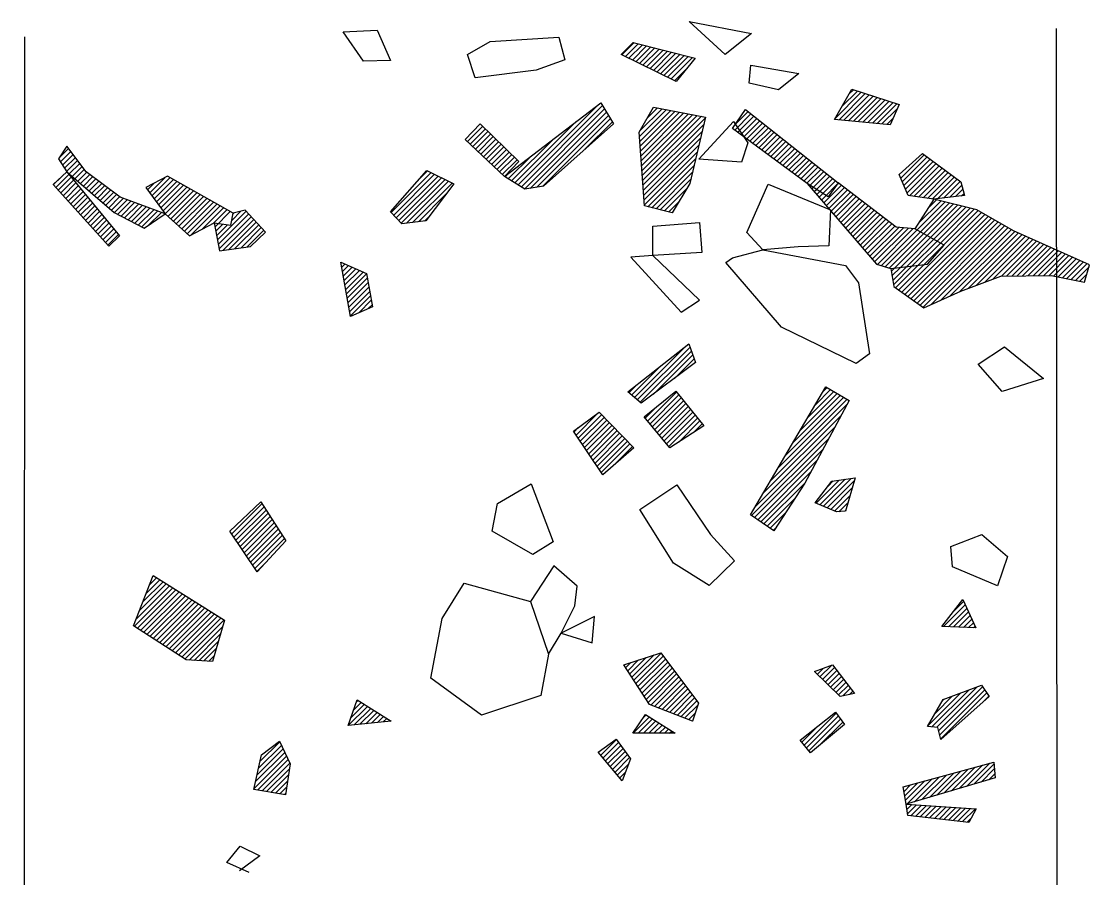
# Model space of a CAD drawing. Header units: metres. Extents: x -0.71 to 0.02, y -20.5 to -16.79.
# Drawn here: x -0.699 to 0.024, y -17.375 to -16.795 of the extents above; entities that cross this region are included whole.
import ezdxf

# ---------------------------------------------------------------- set-up
doc = ezdxf.new("R2010")
doc.units = ezdxf.units.M
doc.header["$LTSCALE"] = 25
doc.header["$MEASUREMENT"] = 0
doc.linetypes.add('STRICHPUNKTX2', pattern=[2, 1, -0.5, 0, -0.5])
doc.layers.get('0').update_dxf_attribs({"linetype": 'CONTINUOUS'})
for name, color, linetype in [('GRABUNGSGRENZE', 3, 'STRICHPUNKTX2'), ('KNOCHEN', 2, 'CONTINUOUS'), ('KNOCHENSCHRAFF', 2, 'CONTINUOUS'), ('STEINE', 4, 'CONTINUOUS')]:
    doc.layers.add(name, color=color, linetype=linetype)

# ---------------------------------------------------------------- blocks, each defined once
blk = doc.blocks.new('*X11')
at = {"color": 0}
for p, q in [((-61.445, -1718.196), (-60.518, -1717.269)), ((-61.22, -1717.618), (-60.736, -1717.134)), ((-60.995, -1717.039), (-60.954, -1716.998)), ((-62.262, -1720.427), (-59.646, -1717.811)), ((-62.119, -1719.931), (-59.864, -1717.676)), ((-62.046, -1720.565), (-59.428, -1717.947)), ((-61.894, -1719.353), (-60.082, -1717.54)), ((-61.67, -1718.774), (-60.3, -1717.405)), ((-61.831, -1720.704), (-59.21, -1718.082)), ((-61.616, -1720.842), (-58.992, -1718.218)), ((-61.401, -1720.981), (-58.774, -1718.354)), ((-61.186, -1721.119), (-58.556, -1718.489)), ((-60.971, -1721.258), (-58.338, -1718.625)), ((-6.776, -1719.389), (-6.107, -1718.719)), ((-60.756, -1721.396), (-58.12, -1718.76)), ((-60.541, -1721.535), (-57.902, -1718.896)), ((-60.326, -1721.673), (-57.684, -1719.031)), ((-60.111, -1721.811), (-57.466, -1719.167)), ((-59.895, -1721.95), (-57.248, -1719.303)), ((-59.68, -1722.088), (-57.03, -1719.438)), ((-7.472, -1720.438), (-5.997, -1718.964)), ((-7.134, -1720.454), (-5.888, -1719.208)), ((-6.795, -1720.469), (-5.779, -1719.452)), ((-59.465, -1722.227), (-56.812, -1719.574)), ((-59.25, -1722.365), (-56.594, -1719.709)), ((-59.035, -1722.504), (-56.376, -1719.845)), ((-58.82, -1722.642), (-56.158, -1719.98)), ((-6.457, -1720.484), (-5.67, -1719.697)), ((-6.119, -1720.499), (-5.561, -1719.941)), ((-5.781, -1720.514), (-5.452, -1720.185)), ((-58.533, -1722.709), (-56.26, -1720.436)), ((-5.442, -1720.53), (-5.342, -1720.43)), ((-58.199, -1722.728), (-56.405, -1720.935)), ((-57.865, -1722.748), (-56.551, -1721.434)), ((-57.531, -1722.767), (-56.696, -1721.933)), ((-28.571, -1723.86), (-27.067, -1722.356)), ((-28.433, -1724.075), (-26.59, -1722.232)), ((-57.196, -1722.786), (-56.842, -1722.432)), ((-28.985, -1723.213), (-28.64, -1722.868)), ((-28.847, -1723.429), (-28.116, -1722.697)), ((-28.709, -1723.644), (-27.592, -1722.526)), ((-28.295, -1724.291), (-26.439, -1722.435)), ((-28.157, -1724.506), (-26.288, -1722.638)), ((-28.019, -1724.722), (-26.137, -1722.84)), ((-27.881, -1724.937), (-25.986, -1723.043)), ((-27.743, -1725.153), (-25.835, -1723.245)), ((-27.605, -1725.368), (-25.684, -1723.448)), ((-27.467, -1725.584), (-25.534, -1723.65)), ((-27.288, -1725.759), (-25.383, -1723.853)), ((-27.033, -1725.857), (-25.232, -1724.056)), ((-26.778, -1725.956), (-25.081, -1724.258)), ((-26.523, -1726.054), (-24.93, -1724.461)), ((-7.93, -1727.26), (-5.196, -1724.526)), ((-7.795, -1727.479), (-4.825, -1724.509)), ((-26.268, -1726.153), (-24.779, -1724.663)), ((-26.013, -1726.252), (-24.628, -1724.866)), ((-25.758, -1726.35), (-24.477, -1725.068)), ((-8.521, -1727.144), (-6.321, -1724.944)), ((-8.259, -1727.236), (-5.759, -1724.735)), ((-8.025, -1726.294), (-6.884, -1725.154)), ((-7.725, -1727.762), (-4.683, -1724.721)), ((-7.654, -1728.045), (-4.542, -1724.933)), ((-4.859, -1725.603), (-4.401, -1725.145)), ((-47.76, -1727.139), (-46.463, -1725.842)), ((-47.587, -1726.612), (-46.681, -1725.706)), ((-47.393, -1726.065), (-46.899, -1725.57)), ((-47.365, -1727.097), (-46.245, -1725.977)), ((-47.2, -1725.518), (-47.116, -1725.434)), ((-25.503, -1726.449), (-24.326, -1725.271)), ((-25.248, -1726.547), (-24.175, -1725.474)), ((-24.993, -1726.646), (-24.108, -1725.76)), ((-7.528, -1725.444), (-7.447, -1725.363)), ((-46.97, -1727.056), (-46.027, -1726.113)), ((-46.575, -1727.015), (-45.809, -1726.249)), ((-46.181, -1726.973), (-45.592, -1726.384)), ((-45.786, -1726.932), (-45.374, -1726.52)), ((-45.391, -1726.891), (-45.156, -1726.656)), ((-28.484, -1727.661), (-27.375, -1726.552)), ((-28.13, -1727.662), (-27.159, -1726.691)), ((-27.779, -1726.603), (-27.59, -1726.414)), ((-24.738, -1726.744), (-24.285, -1726.291)), ((-16.907, -1728.459), (-14.743, -1726.295)), ((-16.747, -1728.653), (-14.591, -1726.497)), ((-16.588, -1728.847), (-14.44, -1726.699)), ((-44.996, -1726.849), (-44.938, -1726.792)), ((-27.777, -1727.662), (-26.944, -1726.829)), ((-27.424, -1727.662), (-26.729, -1726.967)), ((-27.07, -1727.662), (-26.513, -1727.105)), ((-26.717, -1727.662), (-26.298, -1727.243)), ((-26.364, -1727.663), (-26.083, -1727.382)), ((-24.483, -1726.843), (-24.462, -1726.822)), ((-17.067, -1728.265), (-16.003, -1727.202)), ((-15.923, -1728.536), (-14.288, -1726.901)), ((-30.672, -1729.142), (-29.612, -1728.082)), ((-26.01, -1727.663), (-25.867, -1727.52)), ((-25.657, -1727.663), (-25.652, -1727.658)), ((-53.935, -1730.485), (-52.174, -1728.724)), ((-53.837, -1730.033), (-52.286, -1728.483)), ((-53.738, -1729.581), (-52.399, -1728.242)), ((-30.833, -1728.95), (-30.75, -1728.867)), ((-30.51, -1729.334), (-29.463, -1728.287)), ((-30.349, -1729.526), (-29.313, -1728.491)), ((-30.187, -1729.718), (-29.164, -1728.695)), ((-54.132, -1731.39), (-51.949, -1729.207)), ((-54.034, -1730.937), (-52.062, -1728.965)), ((-53.901, -1731.512), (-51.837, -1729.448)), ((-53.639, -1729.129), (-53.627, -1729.117)), ((-30.025, -1729.91), (-29.015, -1728.9)), ((-29.864, -1730.102), (-28.866, -1729.104)), ((-29.702, -1730.294), (-28.717, -1729.308)), ((-53.598, -1731.563), (-51.724, -1729.689)), ((-53.296, -1731.614), (-51.75, -1730.068)), ((-29.541, -1730.486), (-28.779, -1729.724)), ((-29.379, -1730.678), (-28.995, -1730.294)), ((-7.928, -1731.854), (-6.296, -1730.222)), ((-7.426, -1731.705), (-5.809, -1730.089)), ((-6.923, -1731.557), (-5.322, -1729.955)), ((-6.421, -1731.408), (-4.834, -1729.821)), ((-5.919, -1731.26), (-4.347, -1729.688)), ((-5.417, -1731.111), (-4.063, -1729.757)), ((-4.915, -1730.962), (-4.032, -1730.08)), ((-52.993, -1731.664), (-51.811, -1730.482)), ((-52.69, -1731.715), (-51.872, -1730.897)), ((-29.218, -1730.87), (-29.212, -1730.864)), ((-10.092, -1731.897), (-9.219, -1731.024)), ((-10.039, -1732.198), (-8.732, -1730.891)), ((-9.936, -1732.449), (-8.245, -1730.757)), ((-9.434, -1732.3), (-7.758, -1730.623)), ((-8.932, -1732.151), (-7.27, -1730.49)), ((-8.43, -1732.003), (-6.783, -1730.356)), ((-4.412, -1730.814), (-4.002, -1730.403)), ((-52.387, -1731.766), (-51.932, -1731.311)), ((-52.084, -1731.816), (-51.993, -1731.726)), ((-10.144, -1731.595), (-9.707, -1731.158)), ((-9.988, -1732.5), (-9.956, -1732.468)), ((-9.947, -1732.813), (-9.624, -1732.489)), ((-9.905, -1733.125), (-9.292, -1732.511)), ((-9.681, -1733.254), (-8.96, -1732.533)), ((-9.363, -1733.289), (-8.628, -1732.554)), ((-9.045, -1733.325), (-8.296, -1732.576)), ((-8.727, -1733.36), (-7.964, -1732.597)), ((-8.409, -1733.396), (-7.632, -1732.619)), ((-8.091, -1733.431), (-7.3, -1732.641)), ((-7.773, -1733.467), (-6.968, -1732.662)), ((-7.455, -1733.502), (-6.636, -1732.684)), ((-7.137, -1733.538), (-6.304, -1732.705)), ((-6.819, -1733.573), (-5.972, -1732.727)), ((-6.501, -1733.609), (-5.64, -1732.749)), ((-6.183, -1733.645), (-5.308, -1732.77)), ((-5.865, -1733.68), (-5.618, -1733.433)), ((-10.429, -1741.427), (-7.236, -1738.234)), ((-10.234, -1741.585), (-6.606, -1737.957)), ((-10.038, -1741.743), (-6.429, -1738.134)), ((-10.82, -1741.11), (-8.496, -1738.786)), ((-10.625, -1741.269), (-7.866, -1738.51)), ((-9.823, -1741.881), (-6.316, -1738.374)), ((-8.204, -1740.615), (-6.202, -1738.614)), ((-6.387, -1739.152), (-6.089, -1738.854)), ((-11.016, -1740.952), (-9.126, -1739.063)), ((-10.553, -1740.137), (-9.756, -1739.339)), ((-3.115, -1745.072), (-1.373, -1743.331)), ((-2.994, -1744.598), (-1.628, -1743.232)), ((-2.873, -1744.124), (-1.882, -1743.133)), ((-2.752, -1743.649), (-2.137, -1743.034)), ((-2.632, -1743.175), (-2.392, -1742.935)), ((-3.356, -1746.021), (-0.864, -1743.528)), ((-3.235, -1745.547), (-1.118, -1743.43)), ((-3.12, -1746.138), (-0.609, -1743.627)), ((-2.829, -1746.2), (-0.354, -1743.726)), ((-2.538, -1746.263), (-0.1, -1743.825)), ((-2.247, -1746.325), (-0.282, -1744.361)), ((-1.956, -1746.388), (-0.554, -1744.986)), ((-1.665, -1746.451), (-0.826, -1745.612)), ((-1.374, -1746.513), (-1.098, -1746.237))]:
    blk.add_line(p, q, dxfattribs=at)
blk = doc.blocks.new('*X12')
at = {"color": 0}
for p, q in [((-28.39, -1704.94), (-24.903, -1701.454)), ((-28.197, -1705.101), (-24.628, -1701.532)), ((-28.005, -1705.262), (-24.535, -1701.792)), ((-27.095, -1704.706), (-24.441, -1702.052)), ((-28.583, -1704.78), (-26.58, -1702.777)), ((-25.686, -1703.65), (-24.348, -1702.312)), ((-24.277, -1702.595), (-24.254, -1702.572)), ((-28.776, -1704.619), (-28.257, -1704.1)), ((-15.638, -1704.562), (-15.342, -1704.266)), ((-27.495, -1706.52), (-25.539, -1704.564)), ((-27.335, -1706.713), (-25.381, -1704.76)), ((-27.175, -1706.907), (-25.224, -1704.956)), ((-18.171, -1708.864), (-14.224, -1704.916)), ((-17.665, -1708.003), (-14.447, -1704.786)), ((-17.158, -1707.143), (-14.671, -1704.656)), ((-16.651, -1706.283), (-14.895, -1704.526)), ((-16.145, -1705.423), (-15.118, -1704.396)), ((-27.655, -1706.327), (-26.95, -1705.622)), ((-27.015, -1707.1), (-25.066, -1705.152)), ((-26.854, -1707.294), (-24.909, -1705.348)), ((-26.694, -1707.487), (-24.751, -1705.544)), ((-26.534, -1707.68), (-24.594, -1705.74)), ((-19.185, -1710.584), (-13.991, -1705.39)), ((-18.678, -1709.724), (-14, -1705.046)), ((-32.339, -1707.475), (-30.86, -1705.996)), ((-32.197, -1707.687), (-30.617, -1706.106)), ((-32.055, -1707.898), (-30.442, -1706.285)), ((-31.913, -1708.11), (-30.267, -1706.464)), ((-26.374, -1707.874), (-24.436, -1705.936)), ((-26.214, -1708.067), (-24.279, -1706.132)), ((-26.054, -1708.261), (-24.121, -1706.328)), ((-19.692, -1711.445), (-14.401, -1706.154)), ((-32.481, -1707.264), (-32.191, -1706.973)), ((-31.771, -1708.321), (-30.093, -1706.643)), ((-31.629, -1708.533), (-29.918, -1706.822)), ((-31.487, -1708.744), (-29.743, -1707)), ((-31.345, -1708.956), (-29.568, -1707.179)), ((-25.393, -1707.953), (-23.964, -1706.525)), ((-24.401, -1707.315), (-23.806, -1706.721)), ((-20.198, -1712.305), (-14.811, -1706.918)), ((-31.203, -1709.167), (-29.394, -1707.358)), ((-31.061, -1709.379), (-29.219, -1707.537)), ((-30.919, -1709.59), (-29.044, -1707.715)), ((-30.777, -1709.802), (-28.869, -1707.894)), ((-20.466, -1712.926), (-15.221, -1707.681)), ((-30.635, -1710.013), (-28.694, -1708.073)), ((-29.792, -1709.525), (-28.52, -1708.252)), ((-20.256, -1713.069), (-15.632, -1708.445)), ((-20.045, -1713.212), (-16.042, -1709.209)), ((-19.834, -1713.355), (-16.452, -1709.973)), ((-19.624, -1713.498), (-16.862, -1710.737)), ((-16.094, -1712.09), (-14.528, -1710.523)), ((-15.847, -1712.196), (-14.122, -1710.471)), ((-15.6, -1712.302), (-13.716, -1710.419)), ((-15.352, -1712.408), (-13.497, -1710.554)), ((-15.289, -1710.931), (-14.933, -1710.575)), ((-15.105, -1712.515), (-13.646, -1711.056)), ((-55.647, -1714.166), (-53.6, -1712.119)), ((-19.413, -1713.641), (-17.523, -1711.751)), ((-14.857, -1712.621), (-13.795, -1711.558)), ((-14.547, -1712.664), (-13.944, -1712.061)), ((-55.506, -1714.379), (-53.463, -1712.335)), ((-55.365, -1714.591), (-53.325, -1712.551)), ((-55.223, -1714.803), (-53.188, -1712.768)), ((-19.202, -1713.784), (-18.184, -1712.766)), ((-14.161, -1712.632), (-14.092, -1712.563)), ((-55.082, -1715.015), (-53.051, -1712.984)), ((-54.941, -1715.227), (-52.914, -1713.201)), ((-54.799, -1715.44), (-52.777, -1713.417)), ((-54.658, -1715.652), (-52.64, -1713.633)), ((-54.517, -1715.864), (-52.502, -1713.85)), ((-54.376, -1716.076), (-52.365, -1714.066)), ((-54.234, -1716.289), (-52.228, -1714.283)), ((-18.992, -1713.927), (-18.846, -1713.78)), ((-54.093, -1716.501), (-52.091, -1714.499)), ((-53.952, -1716.713), (-53.479, -1716.241)), ((-15.834, -1723.851), (-15.03, -1723.046)), ((-16.193, -1723.502), (-16.16, -1723.469)), ((-16.014, -1723.677), (-15.595, -1723.258)), ((-15.655, -1724.025), (-14.844, -1723.214)), ((-15.476, -1724.199), (-14.691, -1723.414)), ((-15.296, -1724.374), (-14.538, -1723.615)), ((-15.117, -1724.548), (-14.385, -1723.816)), ((-14.938, -1724.722), (-14.232, -1724.016)), ((-14.759, -1724.896), (-14.079, -1724.217)), ((-14.579, -1725.071), (-13.926, -1724.418)), ((-14.286, -1725.131), (-13.773, -1724.618)), ((-13.839, -1725.037), (-13.62, -1724.819))]:
    blk.add_line(p, q, dxfattribs=at)
blk = doc.blocks.new('*X13')
at = {"color": 0}
for p, q in [((-36.278, -1690.554), (-30.828, -1685.104)), ((-36.061, -1690.691), (-30.548, -1685.178)), ((-35.844, -1690.827), (-30.414, -1685.398)), ((-35.445, -1690.782), (-30.281, -1685.618)), ((-35.025, -1690.715), (-30.148, -1685.838)), ((-34.604, -1690.648), (-30.014, -1686.058)), ((-39.7, -1687.613), (-38.658, -1686.57)), ((-39.518, -1687.784), (-38.479, -1686.745)), ((-39.336, -1687.956), (-38.301, -1686.92)), ((-36.494, -1690.417), (-32.33, -1686.253)), ((-31.741, -1688.139), (-29.881, -1686.278)), ((-39.155, -1688.128), (-38.122, -1687.095)), ((-38.973, -1688.299), (-37.944, -1687.27)), ((-38.791, -1688.471), (-37.765, -1687.446)), ((-38.609, -1688.642), (-37.587, -1687.621)), ((-36.711, -1690.281), (-33.833, -1687.402)), ((-67.372, -1688.768), (-66.691, -1688.087)), ((-67.246, -1688.995), (-66.538, -1688.288)), ((-38.427, -1688.814), (-37.409, -1687.796)), ((-38.245, -1688.986), (-37.23, -1687.971)), ((-38.063, -1689.157), (-37.052, -1688.146)), ((-37.881, -1689.329), (-36.873, -1688.321)), ((-67.107, -1689.21), (-66.385, -1688.488)), ((-66.968, -1689.425), (-66.232, -1688.689)), ((-66.829, -1689.64), (-66.079, -1688.889)), ((-66.642, -1689.806), (-65.926, -1689.089)), ((-37.699, -1689.501), (-36.695, -1688.496)), ((-37.517, -1689.672), (-36.516, -1688.671)), ((-37.335, -1689.844), (-36.338, -1688.847)), ((-36.928, -1690.144), (-35.335, -1688.551)), ((-66.452, -1689.969), (-65.773, -1689.29)), ((-66.261, -1690.132), (-65.62, -1689.49)), ((-66.071, -1690.295), (-65.457, -1689.681)), ((-44.854, -1692.413), (-42.153, -1689.712)), ((-44.683, -1692.596), (-41.917, -1689.83)), ((-43.074, -1690.28), (-42.388, -1689.594)), ((-37.145, -1690.007), (-36.838, -1689.7)), ((-67.725, -1690.535), (-67.158, -1689.968)), ((-67.557, -1690.721), (-66.671, -1689.835)), ((-67.389, -1690.907), (-66.511, -1690.029)), ((-67.222, -1691.093), (-66.352, -1690.223)), ((-67.054, -1691.279), (-66.192, -1690.417)), ((-65.881, -1690.459), (-65.256, -1689.834)), ((-65.691, -1690.622), (-65.055, -1689.986)), ((-65.5, -1690.785), (-64.853, -1690.138)), ((-65.31, -1690.949), (-64.652, -1690.291)), ((-65.12, -1691.112), (-64.451, -1690.443)), ((-61.353, -1690.881), (-60.908, -1690.435)), ((-61.203, -1691.084), (-60.177, -1690.058)), ((-61.052, -1691.287), (-59.821, -1690.056)), ((-60.901, -1691.49), (-59.595, -1690.183)), ((-60.751, -1691.693), (-59.369, -1690.311)), ((-60.6, -1691.896), (-59.143, -1690.438)), ((-44.512, -1692.778), (-41.682, -1689.948)), ((-44.341, -1692.961), (-41.446, -1690.065)), ((-44.17, -1693.143), (-41.21, -1690.183)), ((-43.817, -1693.143), (-40.975, -1690.301)), ((-43.413, -1693.093), (-40.739, -1690.419)), ((-66.887, -1691.464), (-66.033, -1690.611)), ((-66.719, -1691.65), (-65.873, -1690.805)), ((-66.551, -1691.836), (-65.714, -1690.999)), ((-66.384, -1692.022), (-65.554, -1691.193)), ((-64.93, -1691.275), (-64.249, -1690.595)), ((-64.739, -1691.438), (-64.048, -1690.747)), ((-64.549, -1691.602), (-63.847, -1690.9)), ((-64.359, -1691.765), (-63.646, -1691.052)), ((-64.168, -1691.928), (-63.444, -1691.204)), ((-60.45, -1692.099), (-58.917, -1690.566)), ((-60.299, -1692.301), (-58.691, -1690.693)), ((-60.148, -1692.504), (-58.465, -1690.821)), ((-59.964, -1692.674), (-58.239, -1690.948)), ((-59.779, -1692.842), (-58.013, -1691.076)), ((-59.593, -1693.01), (-57.787, -1691.203)), ((-43.009, -1693.043), (-41.124, -1691.158)), ((-66.216, -1692.208), (-65.395, -1691.387)), ((-66.049, -1692.394), (-65.235, -1691.581)), ((-65.881, -1692.58), (-65.075, -1691.775)), ((-65.713, -1692.766), (-64.916, -1691.969)), ((-63.978, -1692.092), (-63.243, -1691.356)), ((-63.788, -1692.255), (-62.996, -1691.463)), ((-63.595, -1692.415), (-62.737, -1691.558)), ((-63.363, -1692.537), (-62.479, -1691.653)), ((-63.131, -1692.659), (-62.22, -1691.748)), ((-62.9, -1692.781), (-61.962, -1691.843)), ((-62.668, -1692.902), (-61.703, -1691.938)), ((-59.408, -1693.178), (-57.561, -1691.331)), ((-59.223, -1693.346), (-57.335, -1691.458)), ((-59.037, -1693.515), (-57.109, -1691.586)), ((-58.852, -1693.683), (-56.883, -1691.713)), ((-58.667, -1693.851), (-56.656, -1691.841)), ((-58.388, -1693.926), (-56.43, -1691.968)), ((-65.546, -1692.952), (-64.756, -1692.163)), ((-65.378, -1693.138), (-64.597, -1692.357)), ((-65.211, -1693.324), (-64.437, -1692.551)), ((-62.436, -1693.024), (-61.445, -1692.033)), ((-62.204, -1693.146), (-61.186, -1692.128)), ((-61.973, -1693.268), (-60.927, -1692.223)), ((-61.741, -1693.39), (-60.669, -1692.318)), ((-61.274, -1693.276), (-60.41, -1692.413)), ((-60.177, -1692.533), (-60.152, -1692.508)), ((-57.66, -1693.551), (-56.204, -1692.096)), ((-56.931, -1693.177), (-55.978, -1692.223)), ((-56.782, -1693.38), (-55.752, -1692.351)), ((-56.613, -1694.273), (-54.672, -1692.331)), ((-56.557, -1694.57), (-54.501, -1692.514)), ((-56.501, -1694.868), (-54.331, -1692.697)), ((-55.647, -1692.953), (-55.024, -1692.33)), ((-55.565, -1692.517), (-55.495, -1692.447)), ((-42.605, -1692.993), (-42.22, -1692.607)), ((-65.043, -1693.51), (-64.278, -1692.744)), ((-64.875, -1693.696), (-64.118, -1692.938)), ((-64.708, -1693.882), (-63.958, -1693.132)), ((-64.54, -1694.068), (-63.799, -1693.326)), ((-56.726, -1693.678), (-56.251, -1693.204)), ((-56.669, -1693.975), (-55.94, -1693.246)), ((-56.26, -1694.98), (-54.161, -1692.881)), ((-55.846, -1694.92), (-53.99, -1693.064)), ((-55.432, -1694.859), (-53.82, -1693.247)), ((-55.018, -1694.799), (-53.649, -1693.43)), ((-64.373, -1694.254), (-63.639, -1693.52)), ((-64.205, -1694.44), (-63.48, -1693.714)), ((-64.037, -1694.626), (-63.32, -1693.908)), ((-54.605, -1694.739), (-53.479, -1693.613)), ((-48.259, -1695.817), (-48.235, -1695.794)), ((-48.205, -1696.117), (-47.99, -1695.902)), ((-48.151, -1696.417), (-47.745, -1696.011)), ((-48.097, -1696.716), (-47.5, -1696.119)), ((-48.043, -1697.016), (-47.254, -1696.227)), ((-47.989, -1697.316), (-47.009, -1696.336)), ((-47.935, -1697.615), (-46.764, -1696.444)), ((-47.881, -1697.915), (-46.529, -1696.563)), ((-47.827, -1698.214), (-46.475, -1696.862)), ((-47.773, -1698.514), (-46.421, -1697.161)), ((-47.719, -1698.814), (-46.366, -1697.461)), ((-47.665, -1699.113), (-46.312, -1697.76)), ((-47.612, -1699.413), (-46.258, -1698.059)), ((-47.049, -1699.204), (-46.204, -1698.359)), ((-46.409, -1698.917), (-46.149, -1698.658))]:
    blk.add_line(p, q, dxfattribs=at)
blk = doc.blocks.new('*X14')
at = {"color": 0}
for p, q in [((-28.046, -1687.273), (-26.228, -1685.454)), ((-28.026, -1686.898), (-26.525, -1685.398)), ((-27.544, -1686.063), (-26.822, -1685.341)), ((-28.023, -1687.603), (-25.93, -1685.51)), ((-28, -1687.933), (-25.633, -1685.566)), ((-27.976, -1688.263), (-25.336, -1685.622)), ((-27.953, -1688.593), (-25.038, -1685.679)), ((-27.93, -1688.923), (-24.741, -1685.735)), ((-27.906, -1689.254), (-24.444, -1685.791)), ((-27.883, -1689.584), (-24.146, -1685.847)), ((-27.859, -1689.914), (-23.849, -1685.903)), ((-27.836, -1690.244), (-23.591, -1685.999)), ((-21.595, -1686.831), (-20.504, -1685.741)), ((-21.548, -1686.431), (-20.702, -1685.585)), ((-21.391, -1686.981), (-20.307, -1685.897)), ((-21.188, -1687.131), (-20.109, -1686.053)), ((-20.984, -1687.282), (-19.911, -1686.209)), ((-27.813, -1690.574), (-23.702, -1686.464)), ((-27.789, -1690.904), (-23.813, -1686.928)), ((-20.781, -1687.432), (-19.714, -1686.365)), ((-20.578, -1687.582), (-19.516, -1686.52)), ((-20.374, -1687.732), (-19.319, -1686.676)), ((-20.171, -1687.882), (-19.121, -1686.832)), ((-27.766, -1691.235), (-23.924, -1687.393)), ((-19.967, -1688.032), (-18.924, -1686.988)), ((-19.764, -1688.183), (-18.726, -1687.144)), ((-19.561, -1688.333), (-18.528, -1687.3)), ((-19.357, -1688.483), (-18.331, -1687.456)), ((-19.154, -1688.633), (-18.133, -1687.612)), ((-27.742, -1691.565), (-24.036, -1687.858)), ((-27.719, -1691.895), (-24.147, -1688.323)), ((-18.95, -1688.783), (-17.936, -1687.768)), ((-18.747, -1688.933), (-17.738, -1687.924)), ((-18.544, -1689.083), (-17.541, -1688.08)), ((-18.34, -1689.234), (-17.343, -1688.236)), ((-27.493, -1692.022), (-24.258, -1688.787)), ((-18.137, -1689.384), (-17.145, -1688.392)), ((-17.934, -1689.534), (-16.948, -1688.548)), ((-17.73, -1689.684), (-16.75, -1688.704)), ((-17.527, -1689.834), (-16.553, -1688.86)), ((-17.323, -1689.984), (-16.355, -1689.016)), ((-10.366, -1690.098), (-8.771, -1688.504)), ((-10.26, -1690.346), (-8.569, -1688.655)), ((-10.154, -1690.593), (-8.366, -1688.806)), ((-10.048, -1690.841), (-8.164, -1688.957)), ((-9.942, -1691.089), (-7.961, -1689.108)), ((-27.209, -1692.092), (-24.369, -1689.252)), ((-26.925, -1692.161), (-24.48, -1689.717)), ((-17.12, -1690.135), (-16.158, -1689.172)), ((-16.917, -1690.285), (-15.96, -1689.328)), ((-16.713, -1690.435), (-15.763, -1689.484)), ((-16.499, -1690.574), (-15.565, -1689.64)), ((-16.284, -1690.713), (-15.367, -1689.796)), ((-10.472, -1689.851), (-10.281, -1689.659)), ((-9.778, -1691.278), (-7.759, -1689.259)), ((-9.47, -1691.324), (-7.556, -1689.41)), ((-9.162, -1691.369), (-7.354, -1689.561)), ((-8.854, -1691.415), (-7.151, -1689.712)), ((-26.64, -1692.23), (-24.591, -1690.181)), ((-16.069, -1690.851), (-15.17, -1689.952)), ((-15.854, -1690.99), (-14.972, -1690.108)), ((-15.638, -1691.128), (-14.775, -1690.264)), ((-14.73, -1690.573), (-14.577, -1690.42)), ((-8.546, -1691.46), (-6.949, -1689.863)), ((-8.238, -1691.506), (-6.746, -1690.014)), ((-7.868, -1691.489), (-6.544, -1690.165)), ((-7.465, -1691.44), (-6.341, -1690.316)), ((-26.356, -1692.3), (-24.879, -1690.823)), ((-16.547, -1690.622), (-16.499, -1690.574)), ((-16.384, -1690.813), (-16.284, -1690.713)), ((-16.22, -1691.003), (-16.069, -1690.851)), ((-16.057, -1691.193), (-15.854, -1690.99)), ((-15.894, -1691.383), (-15.638, -1691.128)), ((-15.73, -1691.573), (-15.423, -1691.266)), ((-15.567, -1691.764), (-14.377, -1690.573)), ((-15.423, -1691.266), (-14.73, -1690.573)), ((-15.404, -1691.954), (-14.177, -1690.727)), ((-15.24, -1692.144), (-13.977, -1690.88)), ((-15.077, -1692.334), (-13.777, -1691.034)), ((-14.914, -1692.524), (-13.576, -1691.187)), ((-7.063, -1691.391), (-6.237, -1690.565)), ((-6.661, -1691.342), (-6.16, -1690.842)), ((-6.258, -1691.294), (-6.084, -1691.119)), ((-26.072, -1692.369), (-25.389, -1691.686)), ((-14.75, -1692.715), (-13.376, -1691.341)), ((-14.587, -1692.905), (-13.176, -1691.494)), ((-14.424, -1693.095), (-12.976, -1691.648)), ((-14.26, -1693.285), (-12.776, -1691.801)), ((-14.097, -1693.475), (-12.576, -1691.955)), ((-9.263, -1693.592), (-7.379, -1691.707)), ((-9.185, -1693.16), (-7.662, -1691.637)), ((-9.037, -1693.719), (-7.095, -1691.777)), ((-8.811, -1693.847), (-6.811, -1691.847)), ((-8.585, -1693.974), (-6.528, -1691.917)), ((-8.551, -1692.173), (-7.946, -1691.567)), ((-8.359, -1694.102), (-6.244, -1691.986)), ((-13.933, -1693.666), (-12.376, -1692.108)), ((-13.77, -1693.856), (-12.176, -1692.262)), ((-13.607, -1694.046), (-11.976, -1692.415)), ((-13.443, -1694.236), (-11.776, -1692.569)), ((-13.28, -1694.426), (-11.576, -1692.722)), ((-10.301, -1697.812), (-4.909, -1692.419)), ((-10.093, -1697.957), (-4.684, -1692.548)), ((-9.885, -1698.103), (-4.459, -1692.676)), ((-8.134, -1694.23), (-5.96, -1692.056)), ((-7.908, -1694.357), (-5.676, -1692.126)), ((-7.682, -1694.485), (-5.393, -1692.196)), ((-7.456, -1694.613), (-5.134, -1692.29)), ((-13.117, -1694.617), (-11.376, -1692.876)), ((-12.953, -1694.807), (-11.176, -1693.029)), ((-12.79, -1694.997), (-10.976, -1693.183)), ((-12.627, -1695.187), (-10.775, -1693.336)), ((-12.463, -1695.377), (-10.506, -1693.421)), ((-12.3, -1695.568), (-10.179, -1693.447)), ((-9.678, -1698.249), (-4.234, -1692.805)), ((-9.47, -1698.394), (-4.009, -1692.934)), ((-9.262, -1698.54), (-3.784, -1693.062)), ((-9.054, -1698.686), (-3.559, -1693.191)), ((-8.846, -1698.831), (-3.335, -1693.32)), ((-8.301, -1698.639), (-3.11, -1693.448)), ((-12.137, -1695.758), (-9.852, -1693.473)), ((-11.949, -1695.924), (-9.525, -1693.5)), ((-11.68, -1696.009), (-9.263, -1693.592)), ((-11.412, -1696.094), (-9.037, -1693.719)), ((-11.143, -1696.179), (-8.811, -1693.847)), ((-10.791, -1696.18), (-8.585, -1693.974)), ((-10.388, -1696.131), (-8.359, -1694.102)), ((-7.66, -1698.352), (-2.885, -1693.577)), ((-7.019, -1698.065), (-2.654, -1693.7)), ((-6.378, -1697.778), (-2.409, -1693.809)), ((-5.802, -1697.555), (-2.165, -1693.918)), ((-5.235, -1697.341), (-1.92, -1694.027)), ((-4.668, -1697.128), (-1.676, -1694.136)), ((-9.986, -1696.082), (-8.134, -1694.23)), ((-9.583, -1696.033), (-7.908, -1694.357)), ((-9.18, -1695.984), (-7.682, -1694.485)), ((-8.778, -1695.935), (-7.456, -1694.613)), ((-4.1, -1696.914), (-1.432, -1694.245)), ((-3.557, -1696.724), (-1.187, -1694.354)), ((-3.198, -1696.719), (-0.943, -1694.463)), ((-2.84, -1696.714), (-0.698, -1694.572)), ((-2.481, -1696.709), (-0.454, -1694.682)), ((-2.122, -1696.704), (-0.209, -1694.791)), ((-1.764, -1696.699), (0.035, -1694.9)), ((-1.405, -1696.693), (0.28, -1695.009)), ((-1.046, -1696.688), (0.524, -1695.118)), ((-0.688, -1696.683), (0.769, -1695.227)), ((-0.329, -1696.678), (1.013, -1695.336)), ((-0.009, -1696.711), (1.258, -1695.445)), ((0.285, -1696.772), (1.502, -1695.554)), ((-11.011, -1696.4), (-10.791, -1696.18)), ((-10.961, -1696.703), (-10.388, -1696.131)), ((-10.91, -1697.006), (-9.986, -1696.082)), ((-10.86, -1697.31), (-9.583, -1696.033)), ((-10.717, -1697.52), (-9.18, -1695.984)), ((-10.509, -1697.666), (-8.778, -1695.935)), ((0.578, -1696.832), (1.746, -1695.663)), ((0.871, -1696.892), (1.991, -1695.772)), ((1.165, -1696.952), (2.235, -1695.882)), ((1.458, -1697.012), (2.381, -1696.09)), ((1.752, -1697.073), (2.225, -1696.599)), ((2.045, -1697.133), (2.07, -1697.107))]:
    blk.add_line(p, q, dxfattribs=at)
blk = doc.blocks.new('*X15')
at = {"color": 0}
for p, q in [((-29.236, -1681.745), (-28.411, -1680.919)), ((-28.999, -1681.861), (-28.129, -1680.991)), ((-28.763, -1681.978), (-27.848, -1681.064)), ((-28.526, -1682.095), (-27.567, -1681.136)), ((-28.289, -1682.212), (-27.285, -1681.208)), ((-28.053, -1682.329), (-27.004, -1681.28)), ((-27.816, -1682.446), (-26.723, -1681.352)), ((-27.579, -1682.563), (-26.441, -1681.425)), ((-27.343, -1682.68), (-26.16, -1681.497)), ((-27.106, -1682.797), (-25.879, -1681.569)), ((-26.869, -1682.913), (-25.597, -1681.641)), ((-26.633, -1683.03), (-25.316, -1681.714)), ((-26.396, -1683.147), (-25.035, -1681.786)), ((-26.159, -1683.264), (-24.753, -1681.858)), ((-25.923, -1683.381), (-24.472, -1681.93)), ((-25.686, -1683.498), (-24.824, -1682.636)), ((-14.855, -1686.101), (-13.034, -1684.281)), ((-14.542, -1686.143), (-12.766, -1684.366)), ((-14.375, -1685.268), (-13.302, -1684.196)), ((-14.219, -1686.173), (-12.498, -1684.452)), ((-13.897, -1686.204), (-12.229, -1684.537)), ((-13.895, -1684.435), (-13.571, -1684.11)), ((-13.574, -1686.235), (-11.961, -1684.622)), ((-13.251, -1686.266), (-11.693, -1684.708)), ((-12.928, -1686.296), (-11.425, -1684.793)), ((-12.605, -1686.327), (-11.157, -1684.878)), ((-12.282, -1686.358), (-10.888, -1684.964)), ((-11.96, -1686.388), (-10.62, -1685.049)), ((-11.637, -1686.419), (-10.605, -1685.388)), ((-11.314, -1686.45), (-10.889, -1686.025))]:
    blk.add_line(p, q, dxfattribs=at)

msp = doc.modelspace()

# ---------------------------------------------------------------- linework, layer by layer
at = {"layer": 'GRABUNGSGRENZE', "flags": 128}
msp.add_lwpolyline([(-0.69672, -16.80522), (-0.69889, -20.49845), (0.00376, -20.49733), (0.00185, -16.79951)], dxfattribs=at)
at = {"layer": 'KNOCHEN'}
for points in [[(-0.29288, -16.81719), (-0.28472, -16.80903), (-0.24292, -16.81977), (-0.25567, -16.83556), (-0.29288, -16.81719)], [(-0.14861, -16.86112), (-0.13687, -16.84073), (-0.10475, -16.85095), (-0.11088, -16.86471), (-0.14861, -16.86112)], [(-0.37197, -16.89974), (-0.30667, -16.84981), (-0.29801, -16.86409), (-0.34546, -16.90639), (-0.35821, -16.90842), (-0.37197, -16.89974)], [(-0.27098, -16.85289), (-0.2358, -16.85954), (-0.24653, -16.90441), (-0.25827, -16.92429), (-0.27714, -16.91969), (-0.28068, -16.86971), (-0.27098, -16.85289)], [(-0.21745, -16.8672), (-0.20877, -16.85446), (-0.14608, -16.90396), (-0.15272, -16.91364), (-0.16699, -16.90445), (-0.21745, -16.8672)], [(-0.39847, -16.87474), (-0.38826, -16.86404), (-0.36227, -16.88955), (-0.37197, -16.89974), (-0.39847, -16.87474)], [(-0.67382, -16.88784), (-0.66822, -16.89651), (-0.63611, -16.92406), (-0.61572, -16.93478), (-0.60144, -16.92511), (-0.63203, -16.91387), (-0.65496, -16.89652), (-0.66821, -16.87917), (-0.67382, -16.88784)], [(-0.09867, -16.91265), (-0.10478, -16.89837), (-0.08896, -16.8841), (-0.06297, -16.90349), (-0.06043, -16.91267), (-0.08133, -16.91521), (-0.09867, -16.91265)], [(-0.6774, -16.90517), (-0.66822, -16.89651), (-0.63255, -16.93987), (-0.6397, -16.94701), (-0.6774, -16.90517)], [(-0.44898, -16.92366), (-0.42449, -16.89563), (-0.40613, -16.90482), (-0.42502, -16.9298), (-0.44133, -16.93183), (-0.44898, -16.92366)], [(-0.61469, -16.90725), (-0.60144, -16.92511), (-0.58513, -16.9399), (-0.5683, -16.93124), (-0.55708, -16.93278), (-0.55555, -16.92462), (-0.59989, -16.89961), (-0.61469, -16.90725)], [(-0.16699, -16.90445), (-0.12011, -16.95904), (-0.11042, -16.96211), (-0.08544, -16.95906), (-0.07421, -16.94632), (-0.09409, -16.93509), (-0.10684, -16.93406), (-0.14608, -16.90396)], [(-0.11042, -16.96211), (-0.10839, -16.97434), (-0.088, -16.98863), (-0.06301, -16.97743), (-0.03598, -16.96725), (-0.00182, -16.96676), (0.02062, -16.97136), (0.02419, -16.95964), (-0.0273, -16.93666), (-0.05227, -16.92237), (-0.08133, -16.91521), (-0.09409, -16.93509)], [(-0.5683, -16.93124), (-0.56474, -16.95011), (-0.54383, -16.94706), (-0.53363, -16.93738), (-0.54739, -16.92259), (-0.55555, -16.92462)], [(-0.47604, -16.99453), (-0.48265, -16.95781), (-0.46532, -16.96547), (-0.46125, -16.98791), (-0.47604, -16.99453)], [(-0.27926, -17.05328), (-0.28843, -17.04563), (-0.24711, -17.01302), (-0.24253, -17.02577), (-0.27926, -17.05328)], [(-0.18956, -17.13951), (-0.20536, -17.12879), (-0.15432, -17.04213), (-0.13852, -17.05132), (-0.16864, -17.10739), (-0.18956, -17.13951)], [(-0.2599, -17.08338), (-0.27722, -17.06246), (-0.2558, -17.04513), (-0.23694, -17.0686), (-0.2599, -17.08338)], [(-0.30529, -17.10171), (-0.32516, -17.07212), (-0.30781, -17.05938), (-0.28437, -17.08336), (-0.30529, -17.10171)], [(-0.14723, -17.12678), (-0.16151, -17.12066), (-0.15028, -17.10588), (-0.13447, -17.10384), (-0.14112, -17.12628), (-0.14723, -17.12678)], [(-0.55771, -17.1398), (-0.5368, -17.11993), (-0.51998, -17.14645), (-0.53937, -17.16735), (-0.55771, -17.1398)], [(-0.62302, -17.20401), (-0.60974, -17.16985), (-0.56132, -17.19997), (-0.56949, -17.22801), (-0.58734, -17.22698), (-0.62302, -17.20401)], [(-0.07589, -17.20433), (-0.06161, -17.18598), (-0.05295, -17.20536), (-0.07589, -17.20433)], [(-0.29109, -17.23021), (-0.2661, -17.22207), (-0.24062, -17.25624), (-0.24471, -17.26848), (-0.27377, -17.25724), (-0.29109, -17.23021)], [(-0.16208, -17.23487), (-0.14984, -17.23029), (-0.13507, -17.24968), (-0.14476, -17.25171), (-0.16208, -17.23487)], [(-0.14476, -17.25171), (-0.16208, -17.23487), (-0.14984, -17.23029), (-0.13507, -17.24968), (-0.14476, -17.25171)], [(-0.07645, -17.28082), (-0.07848, -17.27266), (-0.08562, -17.27214), (-0.0749, -17.25379), (-0.04889, -17.24412), (-0.0438, -17.25177), (-0.07645, -17.28082)], [(-0.47774, -17.2714), (-0.47161, -17.25407), (-0.44867, -17.26836), (-0.47774, -17.2714)], [(-0.285, -17.27661), (-0.27632, -17.26387), (-0.25644, -17.27663), (-0.285, -17.27661)], [(-0.16467, -17.28994), (-0.1718, -17.28127), (-0.14782, -17.26242), (-0.14171, -17.27058), (-0.16467, -17.28994)], [(-0.29215, -17.30873), (-0.30846, -17.28935), (-0.29622, -17.28069), (-0.28654, -17.29395), (-0.29215, -17.30873)], [(-0.52009, -17.31829), (-0.5415, -17.31471), (-0.53639, -17.29125), (-0.52414, -17.28208), (-0.51701, -17.29738), (-0.52009, -17.31829)], [(-0.09993, -17.32465), (-0.10196, -17.31292), (-0.04076, -17.29613), (-0.03975, -17.30684), (-0.09993, -17.32465)], [(-0.09891, -17.3323), (-0.09993, -17.32465), (-0.05251, -17.32774), (-0.05761, -17.33692), (-0.09891, -17.3323)]]:
    msp.add_lwpolyline(points, dxfattribs=at)
at = {"layer": 'STEINE'}
for points in [[(-0.24698, -16.79478), (-0.20466, -16.80296), (-0.22252, -16.81723), (-0.24698, -16.79478)], [(-0.48103, -16.80178), (-0.45808, -16.80077), (-0.44892, -16.82117), (-0.46727, -16.82167), (-0.48103, -16.80178)], [(-0.39182, -16.83294), (-0.39691, -16.81713), (-0.3816, -16.80847), (-0.3352, -16.80543), (-0.33113, -16.82073), (-0.35051, -16.82786), (-0.39182, -16.83294)], [(-0.20621, -16.83661), (-0.20519, -16.82438), (-0.17256, -16.83), (-0.18633, -16.84121), (-0.20621, -16.83661)], [(-0.24041, -16.88809), (-0.21694, -16.86261), (-0.20726, -16.8769), (-0.21134, -16.89015), (-0.24041, -16.88809)], [(-0.1971, -16.94931), (-0.2078, -16.93757), (-0.19351, -16.90495), (-0.15119, -16.92231), (-0.15223, -16.94678), (-0.17313, -16.94728), (-0.1971, -16.94931)], [(-0.27155, -16.95334), (-0.27154, -16.93346), (-0.23992, -16.93093), (-0.2384, -16.95132), (-0.27155, -16.95334)], [(-0.27155, -16.95334), (-0.28634, -16.95435), (-0.25219, -16.9916), (-0.23995, -16.98345), (-0.27155, -16.95334)], [(-0.2175, -16.9549), (-0.1971, -16.94931), (-0.14102, -16.96005), (-0.13236, -16.97178), (-0.12474, -17.01972), (-0.13392, -17.02634), (-0.18438, -17.00184), (-0.22209, -16.95796), (-0.2175, -16.9549)], [(-0.05131, -17.0269), (-0.03346, -17.01518), (-0.00696, -17.03661), (-0.03501, -17.04526), (-0.05131, -17.0269)], [(-0.38027, -17.1399), (-0.37669, -17.12104), (-0.35373, -17.1078), (-0.33897, -17.14707), (-0.35274, -17.15573), (-0.38027, -17.1399)], [(-0.23344, -17.1767), (-0.25739, -17.16139), (-0.28032, -17.12518), (-0.25532, -17.10836), (-0.2324, -17.14203), (-0.21609, -17.15989), (-0.23344, -17.1767)], [(-0.06974, -17.15028), (-0.04883, -17.14214), (-0.0315, -17.15694), (-0.03814, -17.17682), (-0.06873, -17.16405), (-0.06974, -17.15028)], [(-0.34207, -17.22304), (-0.3334, -17.20877), (-0.32421, -17.19042), (-0.32267, -17.17716), (-0.33847, -17.16338), (-0.35429, -17.18734)], [(-0.38748, -17.26432), (-0.42163, -17.23931), (-0.41396, -17.19903), (-0.39915, -17.17508), (-0.35429, -17.18734), (-0.34207, -17.22304), (-0.34719, -17.25108), (-0.38748, -17.26432)], [(-0.3334, -17.20877), (-0.31249, -17.21541), (-0.31095, -17.19756), (-0.3334, -17.20877)], [(-0.54459, -17.37079), (-0.55988, -17.36416), (-0.5507, -17.35294), (-0.53745, -17.35958), (-0.55122, -17.36977)]]:
    msp.add_lwpolyline(points, dxfattribs=at)

# ---------------------------------------------------------------- block references
at = {"layer": 'KNOCHENSCHRAFF', "xscale": 0.01, "yscale": 0.01, "zscale": 0.01}
for name in ['*X15', '*X13', '*X14', '*X12', '*X11']:
    msp.add_blockref(name, (0, 0), dxfattribs=at)

doc.saveas('drawing.dxf')
